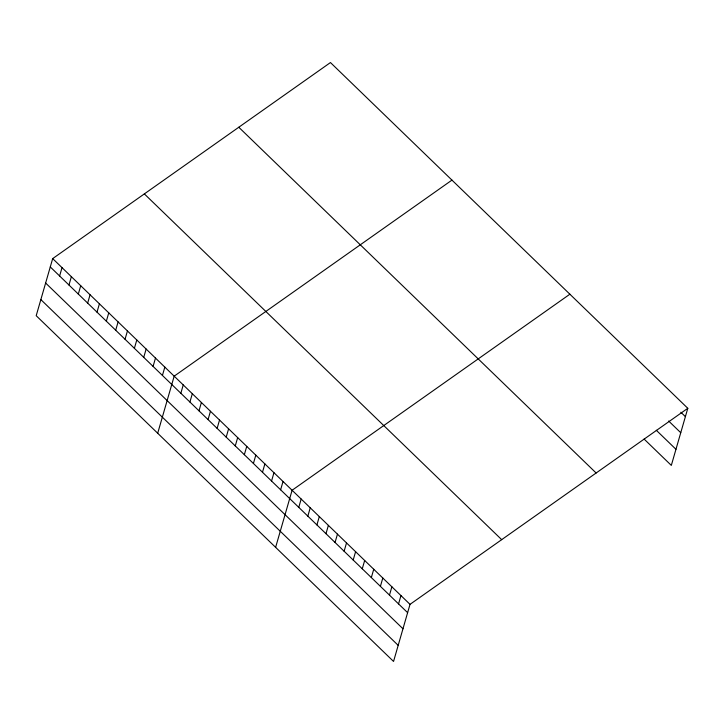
<?xml version="1.0" encoding="UTF-8"?>
<svg xmlns="http://www.w3.org/2000/svg" width="724" height="724" viewBox="0 0 724 724"><rect width="100%" height="100%" fill="white"/><g stroke="black" fill="none" stroke-linecap="round" stroke-linejoin="round"><path stroke-width="1.09" d="M52.68 258.604L36.2 315.7L393.548 661.446L410.019 604.359L687.8 408.3L330.452 62.554L52.68 258.604L410.019 604.359M59.621 275.971L62.029 267.645M68.97 285.012L71.368 276.695M78.319 294.053L80.717 285.736M87.658 303.094L90.066 294.777M97.007 312.144L99.405 303.818M106.356 321.185L108.754 312.858M115.695 330.225L118.103 321.909M125.044 339.266L127.442 330.949M134.393 348.307L136.791 339.99M143.732 357.357L146.139 349.031M153.081 366.398L155.488 358.072M162.429 375.439L164.828 367.122M157.696 433.251L174.176 376.163L451.957 180.104M180.846 393.259L183.244 384.942M189.914 402.037L192.322 393.711M198.991 410.816L201.39 402.49M208.06 419.585L210.458 411.268M217.128 428.364L219.535 420.047M226.205 437.142L228.603 428.825M235.273 445.921L237.671 437.595M244.341 454.699L246.748 446.373M253.409 463.478L255.816 455.152M262.486 472.247L264.884 463.93M271.554 481.026L273.962 472.709M280.622 489.804L283.03 481.487M275.618 547.353L292.098 490.257L569.879 294.206M298.768 507.361L301.175 499.035M307.836 516.131L310.243 507.814M316.913 524.909L319.311 516.592M325.981 533.688L328.379 525.371M335.049 542.466L337.456 534.14M344.126 551.245L346.524 542.919M353.194 560.023L355.593 551.697M362.262 568.793L364.67 560.476M371.34 577.571L373.738 569.254M380.408 586.35L382.806 578.033M389.476 595.128L391.883 586.802M398.553 603.906L400.951 595.581M687.8 408.3L671.32 465.396L644.107 439.061M680.859 412.237L685.402 416.626M668.659 421.015L680.75 432.717M656.315 430.282L675.963 449.296M238.793 127.252L596.133 472.998M144.347 193.905L501.687 539.661M50.273 266.93L407.621 612.676M45.63 283.021L402.978 628.776M40.843 299.6L398.191 645.356"/></g></svg>
